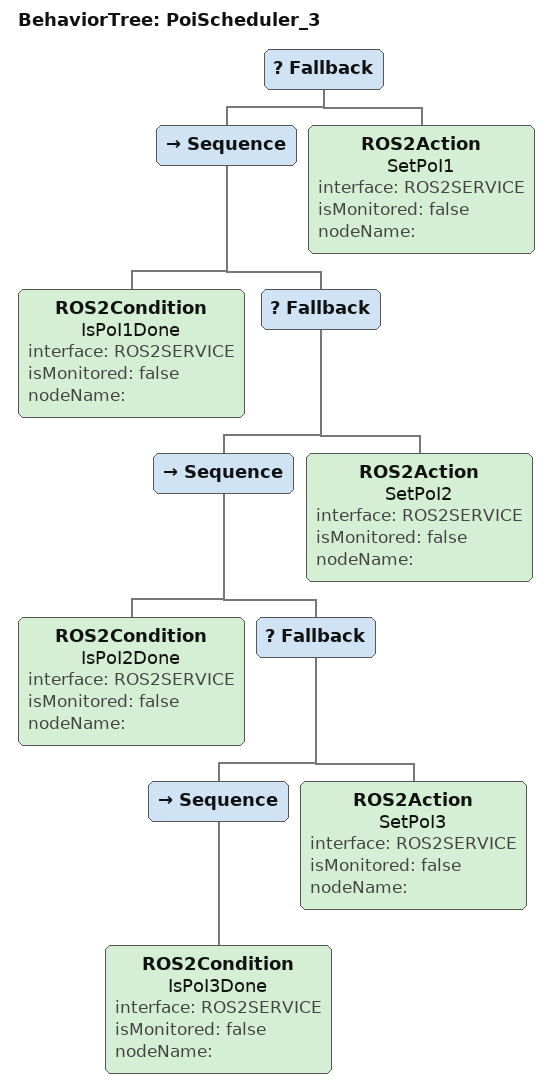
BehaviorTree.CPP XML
<?xml version="1.0" encoding="UTF-8"?>
<root BTCPP_format="3">
  <BehaviorTree ID="PoiScheduler_3">
    <Fallback>
      <Sequence>
        <ROS2Condition name="IsPoI1Done"
                       interface="ROS2SERVICE"
                       isMonitored="false"
                       nodeName=""/>
        <Fallback>
          <Sequence>
            <ROS2Condition name="IsPoI2Done"
                           interface="ROS2SERVICE"
                           isMonitored="false"
                           nodeName=""/>
            <Fallback>
              <Sequence>
                <ROS2Condition name="IsPoI3Done"
                               interface="ROS2SERVICE"
                               isMonitored="false"
                               nodeName=""/>
              </Sequence>
              <ROS2Action name="SetPoI3"
                          interface="ROS2SERVICE"
                          isMonitored="false"
                          nodeName=""/>
            </Fallback>
          </Sequence>
          <ROS2Action name="SetPoI2"
                      interface="ROS2SERVICE"
                      isMonitored="false"
                      nodeName=""/>
        </Fallback>
      </Sequence>
      <ROS2Action name="SetPoI1"
                  interface="ROS2SERVICE"
                  isMonitored="false"
                  nodeName=""/>
    </Fallback>
  </BehaviorTree>

</root>
